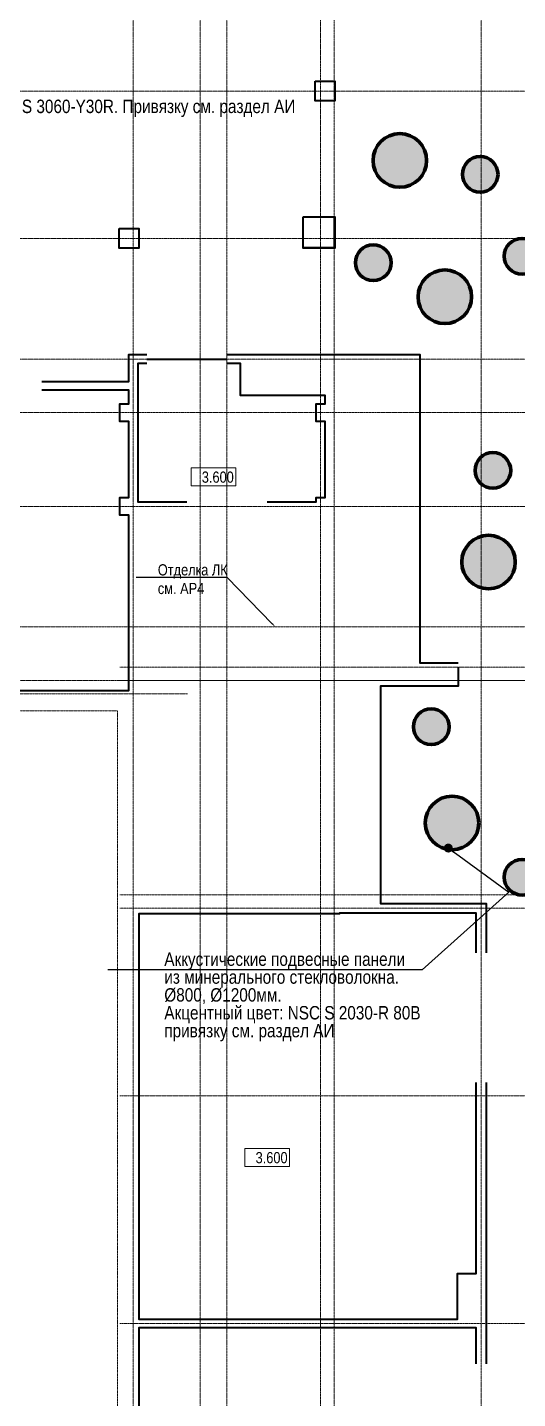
# Model space of a CAD drawing. Header units: millimetres. Extents: x -328335 to 1213373, y -208171 to 164144.
# Drawn here: x 92125 to 103115, y 52919 to 83627 of the extents above; entities that cross this region are included whole.
import ezdxf
from ezdxf import colors
from ezdxf.entities.mleader import LeaderData, LeaderLine
from ezdxf.enums import TextEntityAlignment as Align
from ezdxf.math import Vec2, Vec3

# ---------------------------------------------------------------- set-up
doc = ezdxf.new("R2010")
doc.units = ezdxf.units.MM
doc.header["$LTSCALE"] = 0.5
doc.linetypes.add('CENTER', pattern=[50.8, 31.75, -6.35, 6.35, -6.35])
doc.linetypes.add('DASHED', pattern=[19.05, 12.7, -6.35])
for name, color, linetype, lineweight in [('АИ_Плинтус', 3, 'Continuous', 9), ('АИ_Полы', 1, 'Continuous', 9), ('АР6_потолок_отм', 5, 'Continuous', 5), ('АЦ_Бафы', 8, 'Continuous', 0), ('АЦ_Выноски', 7, 'Continuous', 5), ('АЦ_Стены', 8, 'Continuous', 70)]:
    doc.layers.add(name, color=color, linetype=linetype, lineweight=lineweight)
doc.layers.add('АИ_Т_Профиль', color=2, linetype='Continuous', lineweight=40, true_color=0xffff00)
doc.layers.add('РД_Оси_100', color=7, linetype='Continuous', lineweight=0, true_color=0x525252)
doc.layers.add('АР_Делит', color=120, linetype='Continuous', lineweight=0, plot=False)
doc.styles.add('Arial_Narrow_08', font='ARIALN.TTF', dxfattribs={"width": 0.8})
doc.styles.add('style1', font='ARIALN.TTF')

# ---------------------------------------------------------------- blocks, each defined once
blk = doc.blocks.new('СОШ_2200_АР_ОСИ_М100_28.05.24')
at = {"layer": 'АР_Делит', "color": 5, "linetype": 'DASHED'}
blk.add_lwpolyline([(114955, 135155), (114955, -355), (93595.036, -355), (93595.036, 13855), (94145, 13855), (94145, 68320), (66055, 68320), (66055, 13857.73), (83455, 13857.73), (83455, -355), (45245, -355), (45245, 13145), (44695, 13145), (44695, 26755), (45245, 26755), (45245, 68320), (20455, 68320), (20455, 26755), (27955, 26755), (27955, 13145), (-355, 13145), (-355, 100855), (37145, 100855), (37145, 129155)], dxfattribs=at)
at = {"layer": 'РД_Оси_100', "color": 8, "linetype": 'CENTER', "true_color": 0x808080}
for p, q in [((94500, -6155), (94500, 139938.679)), ((96000, -6155), (96000, 139938.679)), ((102300, -6155), (102300, 139938.679)), ((119910, 82200), (-5954.958, 82200)), ((-5954.958, 78900), (119910, 78900)), ((119910, 76200), (-5954.958, 76200)), ((-5954.958, 75000), (119910, 75000)), ((-5954.958, 72900), (95715.503, 72900)), ((89599.446, 72900), (119910, 72900)), ((90799.446, 69000), (117755, 69000)), ((119910, 59700), (94200, 59700)), ((119910, 54600), (94200, 54600))]:
    blk.add_line(p, q, dxfattribs=at)
for points in [[(96600, -6155), (96600, 139938.679)], [(98700, -6194.98), (98700, 139538.679), (98550, 139938.679)], [(99000, -6195.83), (99000, 139538.679), (99150, 139938.679)], [(119910, 70200), (-5954.958, 70200)], [(94200, 69300), (119410, 69300), (119910, 69450)], [(95715.503, 68700), (-5454.958, 68700), (-5954.958, 68850)], [(94200, 69000), (119410, 69000), (119910, 68850)], [(94200, 64200), (119410, 64200), (119910, 64350)], [(94200, 63900), (119410, 63900), (119910, 63750)]]:
    blk.add_lwpolyline(points, dxfattribs=at)
blk = doc.blocks.new('Отметка_план')
at = {"color": 7, "lineweight": 5}
blk.add_lwpolyline([(0, 0), (10, 0), (10, 4), (0, 4)], close=True, dxfattribs=at)
at = {"style": 'Arial_Narrow_08', "width": 0.8}
blk.add_attdef('OTMG', text='', height=2.5, dxfattribs=at).set_placement((9.06, 0.7), align=Align.RIGHT)
blk = doc.blocks.new('Баф_сер1_1200')
at = {"layer": 'АЦ_Стены', "true_color": 0x80abd1}
h = blk.add_hatch(color=143, dxfattribs=at)
h.dxf.hatch_style = 1
h.paths.add_polyline_path([(600, 0, 1), (-600, 0, 1)])
at = {"layer": 'АЦ_Стены', "color": 143, "true_color": 0x80abd1}
blk.add_circle((0, 0), 600, dxfattribs=at)
blk = doc.blocks.new('Баф_сер1_800')
at = {"layer": 'АЦ_Стены', "true_color": 0x80abd1}
h = blk.add_hatch(color=143, dxfattribs=at)
h.dxf.hatch_style = 1
h.paths.add_polyline_path([(400, 0, 1), (-400, 0, 1)])
at = {"layer": 'АЦ_Стены', "color": 143, "true_color": 0x80abd1}
blk.add_circle((0, 0), 400, dxfattribs=at)
blk = doc.blocks.new('Баф_ф2_1200')
at = {"layer": 'АЦ_Стены', "true_color": 0x96435f}
h = blk.add_hatch(color=245, dxfattribs=at)
h.dxf.hatch_style = 1
h.paths.add_polyline_path([(600, 0, 1), (-600, 0, 1)])
at = {"layer": 'АЦ_Стены', "color": 245, "true_color": 0x96435f}
blk.add_circle((0, 0), 600, dxfattribs=at)
blk = doc.blocks.new('Баф_ф2_800')
at = {"layer": 'АЦ_Стены', "true_color": 0x96435f}
h = blk.add_hatch(color=245, dxfattribs=at)
h.dxf.hatch_style = 1
h.paths.add_polyline_path([(400, 0, 1), (-400, 0, 1)])
at = {"layer": 'АЦ_Стены', "color": 245, "true_color": 0x96435f}
blk.add_circle((0, 0), 400, dxfattribs=at)
blk = doc.blocks.new('_Dot')
at = {"color": 0, "linetype": 'ByBlock', "lineweight": -2}
blk.add_line((-0.5, 0), (-1, 0), dxfattribs=at)
at = {"color": 0, "linetype": 'ByBlock', "const_width": 0.5}
blk.add_lwpolyline([(-0.25, 0, 1), (0.25, 0, 1)], format="xyb", close=True, dxfattribs=at)

msp = doc.modelspace()

# ---------------------------------------------------------------- linework, layer by layer
msp.add_lwpolyline([(98317.483, 79379.897), (98997.5, 79379.897), (98997.5, 78700), (98317.483, 78700)], close=True)
at = {"layer": 'АИ_Плинтус', "color": 24, "linetype": 'ByBlock', "lineweight": 35, "true_color": 0xa52900}
for points in [[(98580, 82420), (99020, 82420), (99020, 81980), (98580, 81980)], [(98308.642, 79385.675), (99020, 79385.675), (99020, 78680), (98308.642, 78680)]]:
    msp.add_lwpolyline(points, close=True, dxfattribs=at)
at = {"layer": 'АИ_Плинтус', "color": 24, "linetype": 'ByBlock', "lineweight": 35, "true_color": 0xa52900, "elevation": -133.85}
msp.add_lwpolyline([(94180, 79120), (94620, 79120), (94620, 78680), (94180, 78680)], close=True, dxfattribs=at)
at = {"layer": 'АИ_Плинтус', "color": 24, "linetype": 'ByBlock', "lineweight": 35, "true_color": 0xa52900}
for points in [[(92449.997, 75700.016), (94399.996, 75700.02), (94399.996, 76300), (94799.996, 76300)], [(96600, 76300), (100920, 76300), (100920, 69400), (101784.173, 69400)], [(91349.997, 75500.015), (78750, 75499.995), (78750, 68774.417), (82250, 68774.417), (82250, 69075), (82750, 69075), (82750, 68774.417), (88250, 68774.417), (88250, 69075), (88750, 69075), (88750, 68774.417), (94400, 68774.417), (94400, 72700), (94200, 72700), (94200, 73100), (94399.997, 73100), (94399.996, 74800), (94200, 74800), (94200, 75200), (94399.996, 75198.975), (94399.996, 75500.02), (92449.997, 75500.016)], [(101780, 69290), (101780, 68875), (100045, 68875), (100045, 64010), (102410, 64010), (102410, 62900)], [(102190, 62900), (102190, 63790), (99125, 63790), (99125, 63775), (94620.375, 63775), (94620.375, 54700.001), (101770, 54699.999), (101770, 55720), (102190, 55720), (102190, 60000)], [(102410, 60000), (102410, 53700)], [(102190, 53700), (102190, 54500), (94620.375, 54500.001), (94620.375, 45400), (101770, 45399.999), (101770, 46620), (102190, 46620), (102190, 50800)]]:
    msp.add_lwpolyline(points, dxfattribs=at)
at = {"layer": 'АИ_Плинтус', "color": 160, "linetype": 'ByBlock', "lineweight": 35, "true_color": 0x003fff}
for points in [[(94799.996, 76100), (94600, 76100), (94600, 73000), (95700, 73000)], [(97500, 72999.512), (98600, 73000), (98600, 73100), (98800, 73100), (98800, 74800), (98600, 74800), (98600, 75200), (98800, 75200), (98800, 75380), (96904.809, 75379.999), (96904.809, 76100), (96600, 76100)]]:
    msp.add_lwpolyline(points, dxfattribs=at)
at = {"layer": 'АИ_Т_Профиль', "linetype": 'ByBlock', "lineweight": 35}
msp.add_lwpolyline([(94799.996, 76200), (96599.996, 76200)], dxfattribs=at)

# ---------------------------------------------------------------- block references
at = {"layer": 'АР6_потолок_отм'}
ref = msp.add_blockref('Отметка_план', (95794.693, 73360.864), dxfattribs=dict(at, xscale=100, yscale=100, zscale=100))
ref.add_attrib('OTMG', '3.600', dxfattribs={"layer": '0', "color": 0, "height": 250, "style": 'style1'}).set_placement((96752.111, 73680.68), align=Align.TOP_RIGHT)
ref = msp.add_blockref('Отметка_план', (97000.812, 58119.311), dxfattribs=dict(at, xscale=100, yscale=100, zscale=100))
ref.add_attrib('OTMG', '3.600', dxfattribs={"layer": '0', "color": 0, "height": 250, "style": 'style1'}).set_placement((97958.23, 58439.127), align=Align.TOP_RIGHT)
at = {"layer": 'АЦ_Бафы'}
for name, p in [('Баф_ф2_1200', (100474.476, 80647.57)), ('Баф_ф2_800', (102276.34, 80336.322)), ('Баф_ф2_800', (99878.751, 78357.085)), ('Баф_ф2_800', (103215.481, 78502.054)), ('Баф_ф2_1200', (101484.356, 77594.324)), ('Баф_ф2_800', (102560.545, 73705.226)), ('Баф_ф2_1200', (102463.716, 71654.042)), ('Баф_сер1_800', (101179.401, 67964.881)), ('Баф_сер1_1200', (101644.78, 65810.04)), ('Баф_сер1_800', (103214.251, 64595.525))]:
    msp.add_blockref(name, p, dxfattribs=at)
at = {"layer": 'РД_Оси_100'}
msp.add_blockref('СОШ_2200_АР_ОСИ_М100_28.05.24', (0, 0), dxfattribs=at)

# ---------------------------------------------------------------- leaders
at = {"layer": 'АИ_Полы', "color": 7, "lineweight": 0}
ml = msp.add_multileader_mtext('Standard', dxfattribs=at)
ml.set_content('Отделка ЛК \\Pсм. АР4', color=7, style='style1')
ml.set_leader_properties()
ml.build(insert=Vec2(0, 0))
ml.multileader.update_dxf_attribs({"text_left_attachment_type": 6, "text_right_attachment_type": 6, "dogleg_length": 0.36, "arrow_head_size": 100})
ctx = ml.context
ctx.base_point, ctx.char_height, ctx.arrow_head_size, ctx.landing_gap_size, ctx.plane_origin = Vec3(95049.523, 71303.875), 250, 100, 0, Vec3(167409.956, 52598.27)
ctx.left_attachment, ctx.right_attachment = 6, 6
notes = []
notes.append((ctx, [(1, (1, 1, 0), (96600.36, 71303.875), (-1, 0), 0.36, [(1, [(97685, 70200)], 0, [])])]))
ctx.mtext.insert, ctx.mtext.width, ctx.mtext.defined_height, ctx.mtext.flow_direction = Vec3(95049.523, 71603.875), 2384.53574, 799.326, 5
at = {"layer": 'АЦ_Выноски'}
ml = msp.add_multileader_mtext('Standard', dxfattribs=at)
ml.set_content('\\pxa0.66667;Аккустические подвесные панели из минерального стекловолокна. Акцентные цвета: {\\C240;\\c2367469;NSC S 2060-Y60R, NSC S 3060-Y30R. Привязку см. раздел АИ}', color=256, style='style1')
ml.set_leader_properties(color=256)
ml.set_arrow_properties(name='DOT')
ml.build(insert=Vec2(0, 0))
ml.multileader.update_dxf_attribs({"has_dogleg": 0, "text_left_attachment_type": 6, "text_right_attachment_type": 6, "arrow_head_size": 200, "scale": 100})
ctx = ml.context
ctx.base_point, ctx.scale, ctx.char_height, ctx.arrow_head_size, ctx.landing_gap_size, ctx.plane_origin, ctx.plane_x_axis, ctx.plane_y_axis = Vec3(74247.56, 81620.751), 100, 300, 200, 50, Vec3(83308.187, 81996.49), Vec3(1, 0.00000001), Vec3(-0.00000001, 1)
ctx.left_attachment, ctx.right_attachment = 6, 6
notes.append((ctx, [(0, (1, 1, 0), (81773.344, 81620.752), (-1, -0.00000001), 800, [(1, [(81705.418, 79540.992), (84911.093, 79127.04)], 0, [])])]))
ctx.mtext.insert, ctx.mtext.text_direction, ctx.mtext.rotation, ctx.mtext.width, ctx.mtext.line_spacing_factor, ctx.mtext.flow_direction = Vec3(74297.56, 82008.951), Vec3(1, 0.00000001), 0.00000001, 6945.94646, 0.8, 5
ml = msp.add_multileader_mtext('Standard', dxfattribs=at)
ml.set_content('\\pxa0.66667;Аккустические подвесные \\Pпанели из минерального \\Pстекловолокна. \\P%%C800, %%C1200мм.\\PАкцентный цвет: {\\C240;\\c2367469;NSC S 2030-G50Y\\PПривязку см. раздел АИ}', color=256, style='style1')
ml.set_leader_properties(color=256)
ml.set_arrow_properties(name='DOT')
ml.build(insert=Vec2(0, 0))
ml.multileader.update_dxf_attribs({"has_dogleg": 0, "text_left_attachment_type": 6, "text_right_attachment_type": 6, "arrow_head_size": 200, "scale": 100})
ctx = ml.context
ctx.base_point, ctx.scale, ctx.char_height, ctx.arrow_head_size, ctx.landing_gap_size, ctx.plane_origin, ctx.plane_x_axis, ctx.plane_y_axis = Vec3(5713.975, 75561.187), 100, 300, 200, 50, Vec3(25457.45, 67203.713), Vec3(1, 0.00000001), Vec3(-0.00000001, 1)
ctx.left_attachment, ctx.right_attachment = 6, 6
notes.append((ctx, [(0, (1, 1, 0), (12281.233, 75561.187), (-1, -0.00000001), 800, [(1, [(17157.508, 72442.302), (16637.105, 70745)], 0, [])])]))
ctx.mtext.insert, ctx.mtext.text_direction, ctx.mtext.rotation, ctx.mtext.width, ctx.mtext.line_spacing_factor, ctx.mtext.flow_direction = Vec3(5763.975, 75949.386), Vec3(1, 0.00000001), 0.00000001, 11047.033, 0.8, 5
ml = msp.add_multileader_mtext('Standard', dxfattribs=at)
ml.set_content('\\pxa0.66667;Аккустические подвесные панели \\Pиз минерального стекловолокна. \\P%%C800, %%C1200мм. \\PАкцентный цвет: {\\C240;\\c2367469;NSC S 2030-R 80B\\Pпривязку см. раздел АИ}', color=256, style='style1')
ml.set_leader_properties(color=256)
ml.set_arrow_properties(name='DOT')
ml.build(insert=Vec2(0, 0))
ml.multileader.update_dxf_attribs({"has_dogleg": 0, "text_left_attachment_type": 6, "text_right_attachment_type": 6, "arrow_head_size": 200, "scale": 100})
ctx = ml.context
ctx.base_point, ctx.scale, ctx.char_height, ctx.arrow_head_size, ctx.landing_gap_size, ctx.plane_origin, ctx.plane_x_axis, ctx.plane_y_axis = Vec3(95144.274, 62521.704), 100, 300, 200, 50, Vec3(105752.854, 47930.798), Vec3(1, 0.00000001), Vec3(-0.00000001, 1)
ctx.left_attachment, ctx.right_attachment = 6, 6
notes.append((ctx, [(0, (1, 1, 0), (101772.31, 62521.705), (-1, -0.00000001), 800, [(3, [(101561.736, 65248.04), (102920.049, 64261.06)], 0, [])])]))
ctx.mtext.insert, ctx.mtext.text_direction, ctx.mtext.rotation, ctx.mtext.width, ctx.mtext.defined_height, ctx.mtext.line_spacing_factor, ctx.mtext.flow_direction = Vec3(95194.274, 62909.904), Vec3(1, 0.00000001), 0.00000001, 9200.68913, 5798.332, 0.8, 5
ml = msp.add_multileader_mtext('Standard', dxfattribs=at)
ml.set_content('Аккустические подвесные панели \\Pиз минерального стекловолокна. \\P%%C800, %%C1200мм.\\P\\pxa0.66667;Акцентный цвет: {\\C240;\\c2367469;NSC S 0570-Y\\PПривязку см. раздел АИ}', color=256, style='style1')
ml.set_leader_properties(color=256)
ml.set_arrow_properties(name='DOT')
ml.build(insert=Vec2(0, 0))
ml.multileader.update_dxf_attribs({"has_dogleg": 0, "text_left_attachment_type": 6, "text_right_attachment_type": 6, "arrow_head_size": 200, "scale": 100})
ctx = ml.context
ctx.base_point, ctx.scale, ctx.char_height, ctx.arrow_head_size, ctx.landing_gap_size, ctx.plane_origin, ctx.plane_x_axis, ctx.plane_y_axis = Vec3(1344.443, 60694.393), 100, 300, 200, 50, Vec3(20566.994, 64892.089), Vec3(1, 0.00000001), Vec3(-0.00000001, 1)
ctx.left_attachment, ctx.right_attachment = 6, 6
notes.append((ctx, [(0, (1, 1, 0), (7621.523, 60694.393), (-1, -0.00000001), 800, [(1, [(14004.323, 61921.926), (8879.624, 61890.49)], 0, [])])]))
ctx.mtext.insert, ctx.mtext.text_direction, ctx.mtext.rotation, ctx.mtext.width, ctx.mtext.line_spacing_factor, ctx.mtext.flow_direction = Vec3(1394.443, 61082.592), Vec3(1, 0.00000001), 0.00000001, 11047.033, 0.8, 5
for ctx, leaders in notes:
    for number, flags, end, landing, length, lines in leaders:
        leader = LeaderData()
        leader.index, (leader.has_last_leader_line, leader.has_dogleg_vector, leader.attachment_direction) = number, flags
        leader.last_leader_point, leader.dogleg_vector, leader.dogleg_length = Vec3(end), Vec3(landing), length
        for number, points, colour, breaks in lines:
            line = LeaderLine()
            line.index, line.vertices, line.color, line.breaks = number, Vec3.list(points), colors.encode_raw_color(colour), breaks
            leader.lines.append(line)
        ctx.leaders.append(leader)

doc.saveas('drawing.dxf')
